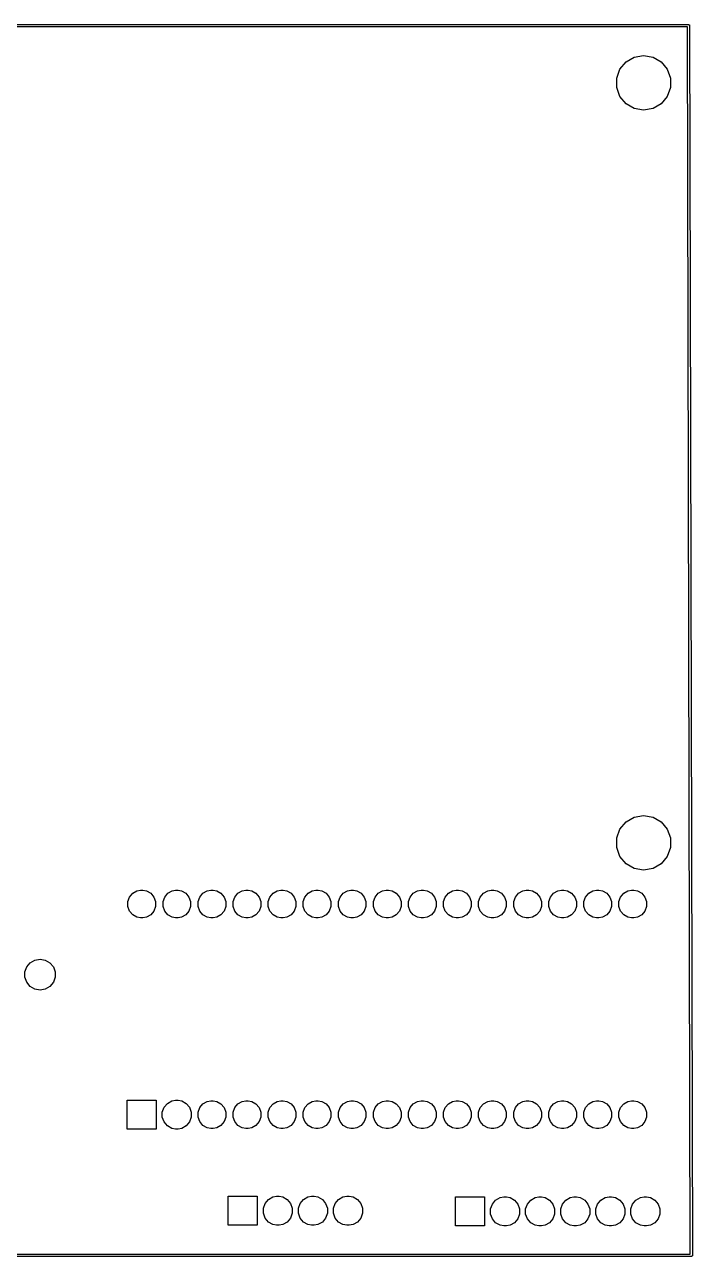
# Model space of a CAD drawing. Extents: x 92.1 to 192.1, y -135.1 to -45.9.
# Drawn here: x 143.7 to 192.1, y -135.1 to -45.9 of the extents above; entities that cross this region are included whole.
import ezdxf

# ---------------------------------------------------------------- set-up
doc = ezdxf.new("R2010")
doc.units = 0
doc.header["$MEASUREMENT"] = 0
doc.layers.add('BLACK', color=7, linetype='CONTINUOUS')

msp = doc.modelspace()

# ---------------------------------------------------------------- linework, layer by layer
at = {"layer": 'BLACK', "linetype": 'CONTINUOUS'}
for p, q in [((92.1934, -45.925), (191.801, -45.925)), ((191.725, -46.075), (92.275, -46.075)), ((191.925, -134.925), (191.725, -46.075)), ((191.801, -45.925), (191.813, -45.925)), ((191.813, -45.925), (191.819, -45.9273)), ((191.819, -45.9273), (191.826, -45.9284)), ((191.826, -45.9284), (191.832, -45.9317)), ((191.832, -45.9317), (191.838, -45.934)), ((191.838, -45.934), (191.843, -45.9383)), ((191.843, -45.9383), (191.849, -45.9417)), ((191.849, -45.9417), (191.853, -45.9467)), ((191.853, -45.9467), (191.858, -45.9509)), ((191.858, -45.9509), (191.862, -45.9567)), ((191.862, -45.9567), (191.866, -45.9619)), ((191.866, -45.9619), (191.868, -45.9681)), ((191.868, -45.9681), (191.872, -45.9738)), ((191.872, -45.9738), (191.873, -45.9804)), ((191.873, -45.9804), (191.875, -45.9868)), ((191.875, -45.9868), (191.875, -45.9995)), ((191.875, -45.9995), (192.075, -134.987)), ((186.831, -49.1445), (187.273, -48.6177)), ((187.273, -48.6177), (187.868, -48.2739)), ((187.868, -48.2739), (188.545, -48.1544)), ((188.545, -48.1544), (189.223, -48.2739)), ((189.223, -48.2739), (189.818, -48.6177)), ((189.818, -48.6177), (190.26, -49.1445)), ((186.595, -49.7907), (186.831, -49.1445)), ((186.595, -50.4784), (186.595, -49.7907)), ((190.26, -49.1445), (190.495, -49.7907)), ((190.495, -49.7907), (190.495, -50.4784)), ((186.831, -51.1246), (186.595, -50.4784)), ((190.495, -50.4784), (190.26, -51.1246)), ((187.273, -51.6514), (186.831, -51.1246)), ((187.868, -51.9952), (187.273, -51.6514)), ((189.818, -51.6514), (189.223, -51.9952)), ((190.26, -51.1246), (189.818, -51.6514)), ((188.545, -52.1146), (187.868, -51.9952)), ((189.223, -51.9952), (188.545, -52.1146)), ((187.273, -103.619), (187.868, -103.275)), ((187.868, -103.275), (188.545, -103.156)), ((188.545, -103.156), (189.223, -103.275)), ((189.223, -103.275), (189.818, -103.619)), ((186.595, -104.792), (186.831, -104.146)), ((186.831, -104.146), (187.273, -103.619)), ((189.818, -103.619), (190.26, -104.146)), ((190.26, -104.146), (190.495, -104.792)), ((186.595, -105.48), (186.595, -104.792)), ((190.495, -104.792), (190.495, -105.48)), ((186.831, -106.126), (186.595, -105.48)), ((190.495, -105.48), (190.26, -106.126)), ((187.273, -106.653), (186.831, -106.126)), ((187.868, -106.996), (187.273, -106.653)), ((189.818, -106.653), (189.223, -106.996)), ((190.26, -106.126), (189.818, -106.653)), ((188.545, -107.116), (187.868, -106.996)), ((189.223, -106.996), (188.545, -107.116)), ((151.544, -108.798), (151.85, -108.621)), ((151.85, -108.621), (152.109, -108.576)), ((152.109, -108.576), (152.284, -108.576)), ((152.284, -108.576), (152.544, -108.621)), ((152.544, -108.621), (152.85, -108.798)), ((154.084, -108.798), (154.39, -108.621)), ((154.39, -108.621), (154.649, -108.576)), ((154.649, -108.576), (154.824, -108.576)), ((154.824, -108.576), (155.084, -108.621)), ((155.084, -108.621), (155.39, -108.798)), ((156.624, -108.798), (156.93, -108.621)), ((156.93, -108.621), (157.189, -108.576)), ((157.189, -108.576), (157.364, -108.576)), ((157.364, -108.576), (157.624, -108.621)), ((157.624, -108.621), (157.93, -108.798)), ((159.164, -108.798), (159.47, -108.621)), ((159.47, -108.621), (159.729, -108.576)), ((159.729, -108.576), (159.904, -108.576)), ((159.904, -108.576), (160.164, -108.621)), ((160.164, -108.621), (160.47, -108.798)), ((161.704, -108.798), (162.01, -108.621)), ((162.01, -108.621), (162.269, -108.576)), ((162.269, -108.576), (162.444, -108.576)), ((162.444, -108.576), (162.704, -108.621)), ((162.704, -108.621), (163.01, -108.798)), ((164.244, -108.798), (164.55, -108.621)), ((164.55, -108.621), (164.809, -108.576)), ((164.809, -108.576), (164.984, -108.576)), ((164.984, -108.576), (165.244, -108.621)), ((165.244, -108.621), (165.55, -108.798)), ((166.784, -108.798), (167.09, -108.621)), ((167.09, -108.621), (167.349, -108.576)), ((167.349, -108.576), (167.524, -108.576)), ((167.524, -108.576), (167.784, -108.621)), ((167.784, -108.621), (168.09, -108.798)), ((169.324, -108.798), (169.63, -108.621)), ((169.63, -108.621), (169.889, -108.576)), ((169.889, -108.576), (170.064, -108.576)), ((170.064, -108.576), (170.324, -108.621)), ((170.324, -108.621), (170.63, -108.798)), ((171.864, -108.798), (172.17, -108.621)), ((172.17, -108.621), (172.429, -108.576)), ((172.429, -108.576), (172.604, -108.576)), ((172.604, -108.576), (172.864, -108.621)), ((172.864, -108.621), (173.17, -108.798)), ((174.404, -108.798), (174.71, -108.621)), ((174.71, -108.621), (174.969, -108.576)), ((174.969, -108.576), (175.144, -108.576)), ((175.144, -108.576), (175.404, -108.621)), ((175.404, -108.621), (175.71, -108.798)), ((176.944, -108.798), (177.25, -108.621)), ((177.25, -108.621), (177.509, -108.576)), ((177.509, -108.576), (177.684, -108.576)), ((177.684, -108.576), (177.944, -108.621)), ((177.944, -108.621), (178.25, -108.798)), ((179.484, -108.798), (179.79, -108.621)), ((179.79, -108.621), (180.049, -108.576)), ((180.049, -108.576), (180.224, -108.576)), ((180.224, -108.576), (180.484, -108.621)), ((180.484, -108.621), (180.79, -108.798)), ((182.024, -108.798), (182.33, -108.621)), ((182.33, -108.621), (182.589, -108.576)), ((182.589, -108.576), (182.764, -108.576)), ((182.764, -108.576), (183.024, -108.621)), ((183.024, -108.621), (183.33, -108.798)), ((184.564, -108.798), (184.87, -108.621)), ((184.87, -108.621), (185.129, -108.576)), ((185.129, -108.576), (185.304, -108.576)), ((185.304, -108.576), (185.564, -108.621)), ((185.564, -108.621), (185.87, -108.798)), ((187.104, -108.798), (187.41, -108.621)), ((187.41, -108.621), (187.669, -108.576)), ((187.669, -108.576), (187.844, -108.576)), ((187.844, -108.576), (188.104, -108.621)), ((188.104, -108.621), (188.41, -108.798)), ((151.197, -109.399), (151.317, -109.068)), ((151.197, -109.752), (151.197, -109.399)), ((151.317, -109.068), (151.544, -108.798)), ((152.85, -108.798), (153.076, -109.068)), ((153.076, -109.068), (153.197, -109.399)), ((153.197, -109.399), (153.197, -109.752)), ((153.737, -109.399), (153.857, -109.068)), ((153.737, -109.752), (153.737, -109.399)), ((153.857, -109.068), (154.084, -108.798)), ((155.39, -108.798), (155.616, -109.068)), ((155.616, -109.068), (155.737, -109.399)), ((155.737, -109.399), (155.737, -109.752)), ((156.277, -109.399), (156.397, -109.068)), ((156.277, -109.752), (156.277, -109.399)), ((156.397, -109.068), (156.624, -108.798)), ((157.93, -108.798), (158.156, -109.068)), ((158.156, -109.068), (158.277, -109.399)), ((158.277, -109.399), (158.277, -109.752)), ((158.817, -109.399), (158.937, -109.068)), ((158.817, -109.752), (158.817, -109.399)), ((158.937, -109.068), (159.164, -108.798)), ((160.47, -108.798), (160.696, -109.068)), ((160.696, -109.068), (160.817, -109.399)), ((160.817, -109.399), (160.817, -109.752)), ((161.357, -109.399), (161.477, -109.068)), ((161.357, -109.752), (161.357, -109.399)), ((161.477, -109.068), (161.704, -108.798)), ((163.01, -108.798), (163.236, -109.068)), ((163.236, -109.068), (163.357, -109.399)), ((163.357, -109.399), (163.357, -109.752)), ((163.897, -109.399), (164.017, -109.068)), ((163.897, -109.752), (163.897, -109.399)), ((164.017, -109.068), (164.244, -108.798)), ((165.55, -108.798), (165.776, -109.068)), ((165.776, -109.068), (165.897, -109.399)), ((165.897, -109.399), (165.897, -109.752)), ((166.437, -109.399), (166.557, -109.068)), ((166.437, -109.752), (166.437, -109.399)), ((166.557, -109.068), (166.784, -108.798)), ((168.09, -108.798), (168.316, -109.068)), ((168.316, -109.068), (168.437, -109.399)), ((168.437, -109.399), (168.437, -109.752)), ((168.977, -109.399), (169.097, -109.068)), ((168.977, -109.752), (168.977, -109.399)), ((169.097, -109.068), (169.324, -108.798)), ((170.63, -108.798), (170.856, -109.068)), ((170.856, -109.068), (170.977, -109.399)), ((170.977, -109.399), (170.977, -109.752)), ((171.517, -109.399), (171.637, -109.068)), ((171.517, -109.752), (171.517, -109.399)), ((171.637, -109.068), (171.864, -108.798)), ((173.17, -108.798), (173.396, -109.068)), ((173.396, -109.068), (173.517, -109.399)), ((173.517, -109.399), (173.517, -109.752)), ((174.057, -109.399), (174.177, -109.068)), ((174.057, -109.752), (174.057, -109.399)), ((174.177, -109.068), (174.404, -108.798)), ((175.71, -108.798), (175.936, -109.068)), ((175.936, -109.068), (176.057, -109.399)), ((176.057, -109.399), (176.057, -109.752)), ((176.597, -109.399), (176.717, -109.068)), ((176.597, -109.752), (176.597, -109.399)), ((176.717, -109.068), (176.944, -108.798)), ((178.25, -108.798), (178.476, -109.068)), ((178.476, -109.068), (178.597, -109.399)), ((178.597, -109.399), (178.597, -109.752)), ((179.137, -109.399), (179.257, -109.068)), ((179.137, -109.752), (179.137, -109.399)), ((179.257, -109.068), (179.484, -108.798)), ((180.79, -108.798), (181.016, -109.068)), ((181.016, -109.068), (181.137, -109.399)), ((181.137, -109.399), (181.137, -109.752)), ((181.677, -109.399), (181.797, -109.068)), ((181.677, -109.752), (181.677, -109.399)), ((181.797, -109.068), (182.024, -108.798)), ((183.33, -108.798), (183.556, -109.068)), ((183.556, -109.068), (183.677, -109.399)), ((183.677, -109.399), (183.677, -109.752)), ((184.217, -109.399), (184.337, -109.068)), ((184.217, -109.752), (184.217, -109.399)), ((184.337, -109.068), (184.564, -108.798)), ((185.87, -108.798), (186.096, -109.068)), ((186.096, -109.068), (186.217, -109.399)), ((186.217, -109.399), (186.217, -109.752)), ((186.757, -109.399), (186.877, -109.068)), ((186.757, -109.752), (186.757, -109.399)), ((186.877, -109.068), (187.104, -108.798)), ((188.41, -108.798), (188.636, -109.068)), ((188.636, -109.068), (188.757, -109.399)), ((188.757, -109.399), (188.757, -109.752)), ((151.317, -110.083), (151.197, -109.752)), ((151.544, -110.353), (151.317, -110.083)), ((151.85, -110.53), (151.544, -110.353)), ((152.109, -110.576), (151.85, -110.53)), ((152.544, -110.53), (152.284, -110.576)), ((152.85, -110.353), (152.544, -110.53)), ((153.076, -110.083), (152.85, -110.353)), ((153.197, -109.752), (153.076, -110.083)), ((153.857, -110.083), (153.737, -109.752)), ((154.084, -110.353), (153.857, -110.083)), ((154.39, -110.53), (154.084, -110.353)), ((154.649, -110.576), (154.39, -110.53)), ((155.084, -110.53), (154.824, -110.576)), ((155.39, -110.353), (155.084, -110.53)), ((155.616, -110.083), (155.39, -110.353)), ((155.737, -109.752), (155.616, -110.083)), ((156.397, -110.083), (156.277, -109.752)), ((156.624, -110.353), (156.397, -110.083)), ((156.93, -110.53), (156.624, -110.353)), ((157.189, -110.576), (156.93, -110.53)), ((157.624, -110.53), (157.364, -110.576)), ((157.93, -110.353), (157.624, -110.53)), ((158.156, -110.083), (157.93, -110.353)), ((158.277, -109.752), (158.156, -110.083)), ((158.937, -110.083), (158.817, -109.752)), ((159.164, -110.353), (158.937, -110.083)), ((159.47, -110.53), (159.164, -110.353)), ((159.729, -110.576), (159.47, -110.53)), ((160.164, -110.53), (159.904, -110.576)), ((160.47, -110.353), (160.164, -110.53)), ((160.696, -110.083), (160.47, -110.353)), ((160.817, -109.752), (160.696, -110.083)), ((161.477, -110.083), (161.357, -109.752)), ((161.704, -110.353), (161.477, -110.083)), ((162.01, -110.53), (161.704, -110.353)), ((162.269, -110.576), (162.01, -110.53)), ((162.704, -110.53), (162.444, -110.576)), ((163.01, -110.353), (162.704, -110.53)), ((163.236, -110.083), (163.01, -110.353)), ((163.357, -109.752), (163.236, -110.083)), ((164.017, -110.083), (163.897, -109.752)), ((164.244, -110.353), (164.017, -110.083)), ((164.55, -110.53), (164.244, -110.353)), ((164.809, -110.576), (164.55, -110.53)), ((165.244, -110.53), (164.984, -110.576)), ((165.55, -110.353), (165.244, -110.53)), ((165.776, -110.083), (165.55, -110.353)), ((165.897, -109.752), (165.776, -110.083)), ((166.557, -110.083), (166.437, -109.752)), ((166.784, -110.353), (166.557, -110.083)), ((167.09, -110.53), (166.784, -110.353)), ((167.349, -110.576), (167.09, -110.53)), ((167.784, -110.53), (167.524, -110.576)), ((168.09, -110.353), (167.784, -110.53)), ((168.316, -110.083), (168.09, -110.353)), ((168.437, -109.752), (168.316, -110.083)), ((169.097, -110.083), (168.977, -109.752)), ((169.324, -110.353), (169.097, -110.083)), ((169.63, -110.53), (169.324, -110.353)), ((169.889, -110.576), (169.63, -110.53)), ((170.324, -110.53), (170.064, -110.576)), ((170.63, -110.353), (170.324, -110.53)), ((170.856, -110.083), (170.63, -110.353)), ((170.977, -109.752), (170.856, -110.083)), ((171.637, -110.083), (171.517, -109.752)), ((171.864, -110.353), (171.637, -110.083)), ((172.17, -110.53), (171.864, -110.353)), ((172.429, -110.576), (172.17, -110.53)), ((172.864, -110.53), (172.604, -110.576)), ((173.17, -110.353), (172.864, -110.53)), ((173.396, -110.083), (173.17, -110.353)), ((173.517, -109.752), (173.396, -110.083)), ((174.177, -110.083), (174.057, -109.752)), ((174.404, -110.353), (174.177, -110.083)), ((174.71, -110.53), (174.404, -110.353)), ((174.969, -110.576), (174.71, -110.53)), ((175.404, -110.53), (175.144, -110.576)), ((175.71, -110.353), (175.404, -110.53)), ((175.936, -110.083), (175.71, -110.353)), ((176.057, -109.752), (175.936, -110.083)), ((176.717, -110.083), (176.597, -109.752)), ((176.944, -110.353), (176.717, -110.083)), ((177.25, -110.53), (176.944, -110.353)), ((177.509, -110.576), (177.25, -110.53)), ((177.944, -110.53), (177.684, -110.576)), ((178.25, -110.353), (177.944, -110.53)), ((178.476, -110.083), (178.25, -110.353)), ((178.597, -109.752), (178.476, -110.083)), ((179.257, -110.083), (179.137, -109.752)), ((179.484, -110.353), (179.257, -110.083)), ((179.79, -110.53), (179.484, -110.353)), ((180.049, -110.576), (179.79, -110.53)), ((180.484, -110.53), (180.224, -110.576)), ((180.79, -110.353), (180.484, -110.53)), ((181.016, -110.083), (180.79, -110.353)), ((181.137, -109.752), (181.016, -110.083)), ((181.797, -110.083), (181.677, -109.752)), ((182.024, -110.353), (181.797, -110.083)), ((182.33, -110.53), (182.024, -110.353)), ((182.589, -110.576), (182.33, -110.53)), ((183.024, -110.53), (182.764, -110.576)), ((183.33, -110.353), (183.024, -110.53)), ((183.556, -110.083), (183.33, -110.353)), ((183.677, -109.752), (183.556, -110.083)), ((184.337, -110.083), (184.217, -109.752)), ((184.564, -110.353), (184.337, -110.083)), ((184.87, -110.53), (184.564, -110.353)), ((185.129, -110.576), (184.87, -110.53)), ((185.564, -110.53), (185.304, -110.576)), ((185.87, -110.353), (185.564, -110.53)), ((186.096, -110.083), (185.87, -110.353)), ((186.217, -109.752), (186.096, -110.083)), ((186.877, -110.083), (186.757, -109.752)), ((187.104, -110.353), (186.877, -110.083)), ((187.41, -110.53), (187.104, -110.353)), ((187.669, -110.576), (187.41, -110.53)), ((188.104, -110.53), (187.844, -110.576)), ((188.41, -110.353), (188.104, -110.53)), ((188.636, -110.083), (188.41, -110.353)), ((188.757, -109.752), (188.636, -110.083)), ((152.284, -110.576), (152.109, -110.576)), ((154.824, -110.576), (154.649, -110.576)), ((157.364, -110.576), (157.189, -110.576)), ((159.904, -110.576), (159.729, -110.576)), ((162.444, -110.576), (162.269, -110.576)), ((164.984, -110.576), (164.809, -110.576)), ((167.524, -110.576), (167.349, -110.576)), ((170.064, -110.576), (169.889, -110.576)), ((172.604, -110.576), (172.429, -110.576)), ((175.144, -110.576), (174.969, -110.576)), ((177.684, -110.576), (177.509, -110.576)), ((180.224, -110.576), (180.049, -110.576)), ((182.764, -110.576), (182.589, -110.576)), ((185.304, -110.576), (185.129, -110.576)), ((187.844, -110.576), (187.669, -110.576)), ((143.863, -114.123), (144.113, -113.825)), ((144.113, -113.825), (144.449, -113.631)), ((144.449, -113.631), (144.831, -113.564)), ((144.831, -113.564), (145.213, -113.631)), ((145.213, -113.631), (145.549, -113.825)), ((145.549, -113.825), (145.798, -114.123)), ((143.731, -114.487), (143.863, -114.123)), ((143.731, -114.875), (143.731, -114.487)), ((143.863, -115.239), (143.731, -114.875)), ((145.798, -114.123), (145.931, -114.487)), ((145.931, -114.875), (145.798, -115.239)), ((145.931, -114.487), (145.931, -114.875)), ((144.113, -115.537), (143.863, -115.239)), ((144.449, -115.731), (144.113, -115.537)), ((144.831, -115.798), (144.449, -115.731)), ((145.213, -115.731), (144.831, -115.798)), ((145.549, -115.537), (145.213, -115.731)), ((145.798, -115.239), (145.549, -115.537)), ((151.147, -125.866), (151.147, -123.766)), ((151.147, -123.766), (153.247, -123.766)), ((153.247, -123.766), (153.247, -125.866)), ((154.051, -123.999), (154.372, -123.814)), ((154.372, -123.814), (154.645, -123.766)), ((154.645, -123.766), (154.829, -123.766)), ((154.829, -123.766), (155.101, -123.814)), ((155.101, -123.814), (155.422, -123.999)), ((156.624, -124.038), (156.93, -123.861)), ((156.93, -123.861), (157.189, -123.816)), ((157.189, -123.816), (157.364, -123.816)), ((157.364, -123.816), (157.624, -123.861)), ((157.624, -123.861), (157.93, -124.038)), ((159.164, -124.038), (159.47, -123.861)), ((159.47, -123.861), (159.729, -123.816)), ((159.729, -123.816), (159.904, -123.816)), ((159.904, -123.816), (160.164, -123.861)), ((160.164, -123.861), (160.47, -124.038)), ((161.704, -124.038), (162.01, -123.861)), ((162.01, -123.861), (162.269, -123.816)), ((162.269, -123.816), (162.444, -123.816)), ((162.444, -123.816), (162.704, -123.861)), ((162.704, -123.861), (163.01, -124.038)), ((164.244, -124.038), (164.55, -123.861)), ((164.55, -123.861), (164.809, -123.816)), ((164.809, -123.816), (164.984, -123.816)), ((164.984, -123.816), (165.244, -123.861)), ((165.244, -123.861), (165.55, -124.038)), ((166.784, -124.038), (167.09, -123.861)), ((167.09, -123.861), (167.349, -123.816)), ((167.349, -123.816), (167.524, -123.816)), ((167.524, -123.816), (167.784, -123.861)), ((167.784, -123.861), (168.09, -124.038)), ((169.324, -124.038), (169.63, -123.861)), ((169.63, -123.861), (169.889, -123.816)), ((169.889, -123.816), (170.064, -123.816)), ((170.064, -123.816), (170.324, -123.861)), ((170.324, -123.861), (170.63, -124.038)), ((171.864, -124.038), (172.17, -123.861)), ((172.17, -123.861), (172.429, -123.816)), ((172.429, -123.816), (172.604, -123.816)), ((172.604, -123.816), (172.864, -123.861)), ((172.864, -123.861), (173.17, -124.038)), ((174.404, -124.038), (174.71, -123.861)), ((174.71, -123.861), (174.969, -123.816)), ((174.969, -123.816), (175.144, -123.816)), ((175.144, -123.816), (175.404, -123.861)), ((175.404, -123.861), (175.71, -124.038)), ((176.944, -124.038), (177.25, -123.861)), ((177.25, -123.861), (177.509, -123.816)), ((177.509, -123.816), (177.684, -123.816)), ((177.684, -123.816), (177.944, -123.861)), ((177.944, -123.861), (178.25, -124.038)), ((179.484, -124.038), (179.79, -123.861)), ((179.79, -123.861), (180.049, -123.816)), ((180.049, -123.816), (180.224, -123.816)), ((180.224, -123.816), (180.484, -123.861)), ((180.484, -123.861), (180.79, -124.038)), ((182.024, -124.038), (182.33, -123.861)), ((182.33, -123.861), (182.589, -123.816)), ((182.589, -123.816), (182.764, -123.816)), ((182.764, -123.816), (183.024, -123.861)), ((183.024, -123.861), (183.33, -124.038)), ((184.564, -124.038), (184.87, -123.861)), ((184.87, -123.861), (185.129, -123.816)), ((185.129, -123.816), (185.304, -123.816)), ((185.304, -123.816), (185.564, -123.861)), ((185.564, -123.861), (185.87, -124.038)), ((187.104, -124.038), (187.41, -123.861)), ((187.41, -123.861), (187.669, -123.816)), ((187.669, -123.816), (187.844, -123.816)), ((187.844, -123.816), (188.104, -123.861)), ((188.104, -123.861), (188.41, -124.038)), ((153.687, -124.63), (153.813, -124.283)), ((153.687, -125.001), (153.687, -124.63)), ((153.813, -124.283), (154.051, -123.999)), ((155.422, -123.999), (155.66, -124.283)), ((155.66, -124.283), (155.787, -124.63)), ((155.787, -124.63), (155.787, -125.001)), ((156.277, -124.639), (156.397, -124.308)), ((156.277, -124.992), (156.277, -124.639)), ((156.397, -124.308), (156.624, -124.038)), ((157.93, -124.038), (158.156, -124.308)), ((158.156, -124.308), (158.277, -124.639)), ((158.277, -124.639), (158.277, -124.992)), ((158.817, -124.639), (158.937, -124.308)), ((158.817, -124.992), (158.817, -124.639)), ((158.937, -124.308), (159.164, -124.038)), ((160.47, -124.038), (160.696, -124.308)), ((160.696, -124.308), (160.817, -124.639)), ((160.817, -124.639), (160.817, -124.992)), ((161.357, -124.639), (161.477, -124.308)), ((161.357, -124.992), (161.357, -124.639)), ((161.477, -124.308), (161.704, -124.038)), ((163.01, -124.038), (163.236, -124.308)), ((163.236, -124.308), (163.357, -124.639)), ((163.357, -124.639), (163.357, -124.992)), ((163.897, -124.639), (164.017, -124.308)), ((163.897, -124.992), (163.897, -124.639)), ((164.017, -124.308), (164.244, -124.038)), ((165.55, -124.038), (165.776, -124.308)), ((165.776, -124.308), (165.897, -124.639)), ((165.897, -124.639), (165.897, -124.992)), ((166.437, -124.639), (166.557, -124.308)), ((166.437, -124.992), (166.437, -124.639)), ((166.557, -124.308), (166.784, -124.038)), ((168.09, -124.038), (168.316, -124.308)), ((168.316, -124.308), (168.437, -124.639)), ((168.437, -124.639), (168.437, -124.992)), ((168.977, -124.639), (169.097, -124.308)), ((168.977, -124.992), (168.977, -124.639)), ((169.097, -124.308), (169.324, -124.038)), ((170.63, -124.038), (170.856, -124.308)), ((170.856, -124.308), (170.977, -124.639)), ((170.977, -124.639), (170.977, -124.992)), ((171.517, -124.639), (171.637, -124.308)), ((171.517, -124.992), (171.517, -124.639)), ((171.637, -124.308), (171.864, -124.038)), ((173.17, -124.038), (173.396, -124.308)), ((173.396, -124.308), (173.517, -124.639)), ((173.517, -124.639), (173.517, -124.992)), ((174.057, -124.639), (174.177, -124.308)), ((174.057, -124.992), (174.057, -124.639)), ((174.177, -124.308), (174.404, -124.038)), ((175.71, -124.038), (175.936, -124.308)), ((175.936, -124.308), (176.057, -124.639)), ((176.057, -124.639), (176.057, -124.992)), ((176.597, -124.639), (176.717, -124.308)), ((176.597, -124.992), (176.597, -124.639)), ((176.717, -124.308), (176.944, -124.038)), ((178.25, -124.038), (178.476, -124.308)), ((178.476, -124.308), (178.597, -124.639)), ((178.597, -124.639), (178.597, -124.992)), ((179.137, -124.639), (179.257, -124.308)), ((179.137, -124.992), (179.137, -124.639)), ((179.257, -124.308), (179.484, -124.038)), ((180.79, -124.038), (181.016, -124.308)), ((181.016, -124.308), (181.137, -124.639)), ((181.137, -124.639), (181.137, -124.992)), ((181.677, -124.639), (181.797, -124.308)), ((181.677, -124.992), (181.677, -124.639)), ((181.797, -124.308), (182.024, -124.038)), ((183.33, -124.038), (183.556, -124.308)), ((183.556, -124.308), (183.677, -124.639)), ((183.677, -124.639), (183.677, -124.992)), ((184.217, -124.639), (184.337, -124.308)), ((184.217, -124.992), (184.217, -124.639)), ((184.337, -124.308), (184.564, -124.038)), ((185.87, -124.038), (186.096, -124.308)), ((186.096, -124.308), (186.217, -124.639)), ((186.217, -124.639), (186.217, -124.992)), ((186.757, -124.639), (186.877, -124.308)), ((186.757, -124.992), (186.757, -124.639)), ((186.877, -124.308), (187.104, -124.038)), ((188.41, -124.038), (188.636, -124.308)), ((188.636, -124.308), (188.757, -124.639)), ((188.757, -124.639), (188.757, -124.992)), ((153.813, -125.349), (153.687, -125.001)), ((154.051, -125.632), (153.813, -125.349)), ((154.372, -125.817), (154.051, -125.632)), ((155.422, -125.632), (155.101, -125.817)), ((155.66, -125.349), (155.422, -125.632)), ((155.787, -125.001), (155.66, -125.349)), ((156.397, -125.323), (156.277, -124.992)), ((156.624, -125.593), (156.397, -125.323)), ((156.93, -125.77), (156.624, -125.593)), ((157.93, -125.593), (157.624, -125.77)), ((158.156, -125.323), (157.93, -125.593)), ((158.277, -124.992), (158.156, -125.323)), ((158.937, -125.323), (158.817, -124.992)), ((159.164, -125.593), (158.937, -125.323)), ((159.47, -125.77), (159.164, -125.593)), ((160.47, -125.593), (160.164, -125.77)), ((160.696, -125.323), (160.47, -125.593)), ((160.817, -124.992), (160.696, -125.323)), ((161.477, -125.323), (161.357, -124.992)), ((161.704, -125.593), (161.477, -125.323)), ((162.01, -125.77), (161.704, -125.593)), ((163.01, -125.593), (162.704, -125.77)), ((163.236, -125.323), (163.01, -125.593)), ((163.357, -124.992), (163.236, -125.323)), ((164.017, -125.323), (163.897, -124.992)), ((164.244, -125.593), (164.017, -125.323)), ((164.55, -125.77), (164.244, -125.593)), ((165.55, -125.593), (165.244, -125.77)), ((165.776, -125.323), (165.55, -125.593)), ((165.897, -124.992), (165.776, -125.323)), ((166.557, -125.323), (166.437, -124.992)), ((166.784, -125.593), (166.557, -125.323)), ((167.09, -125.77), (166.784, -125.593)), ((168.09, -125.593), (167.784, -125.77)), ((168.316, -125.323), (168.09, -125.593)), ((168.437, -124.992), (168.316, -125.323)), ((169.097, -125.323), (168.977, -124.992)), ((169.324, -125.593), (169.097, -125.323)), ((169.63, -125.77), (169.324, -125.593)), ((170.63, -125.593), (170.324, -125.77)), ((170.856, -125.323), (170.63, -125.593)), ((170.977, -124.992), (170.856, -125.323)), ((171.637, -125.323), (171.517, -124.992)), ((171.864, -125.593), (171.637, -125.323)), ((172.17, -125.77), (171.864, -125.593)), ((173.17, -125.593), (172.864, -125.77)), ((173.396, -125.323), (173.17, -125.593)), ((173.517, -124.992), (173.396, -125.323)), ((174.177, -125.323), (174.057, -124.992)), ((174.404, -125.593), (174.177, -125.323)), ((174.71, -125.77), (174.404, -125.593)), ((175.71, -125.593), (175.404, -125.77)), ((175.936, -125.323), (175.71, -125.593)), ((176.057, -124.992), (175.936, -125.323)), ((176.717, -125.323), (176.597, -124.992)), ((176.944, -125.593), (176.717, -125.323)), ((177.25, -125.77), (176.944, -125.593)), ((178.25, -125.593), (177.944, -125.77)), ((178.476, -125.323), (178.25, -125.593)), ((178.597, -124.992), (178.476, -125.323)), ((179.257, -125.323), (179.137, -124.992)), ((179.484, -125.593), (179.257, -125.323)), ((179.79, -125.77), (179.484, -125.593)), ((180.79, -125.593), (180.484, -125.77)), ((181.016, -125.323), (180.79, -125.593)), ((181.137, -124.992), (181.016, -125.323)), ((181.797, -125.323), (181.677, -124.992)), ((182.024, -125.593), (181.797, -125.323)), ((182.33, -125.77), (182.024, -125.593)), ((183.33, -125.593), (183.024, -125.77)), ((183.556, -125.323), (183.33, -125.593)), ((183.677, -124.992), (183.556, -125.323)), ((184.337, -125.323), (184.217, -124.992)), ((184.564, -125.593), (184.337, -125.323)), ((184.87, -125.77), (184.564, -125.593)), ((185.87, -125.593), (185.564, -125.77)), ((186.096, -125.323), (185.87, -125.593)), ((186.217, -124.992), (186.096, -125.323)), ((186.877, -125.323), (186.757, -124.992)), ((187.104, -125.593), (186.877, -125.323)), ((187.41, -125.77), (187.104, -125.593)), ((188.41, -125.593), (188.104, -125.77)), ((188.636, -125.323), (188.41, -125.593)), ((188.757, -124.992), (188.636, -125.323)), ((153.247, -125.866), (151.147, -125.866)), ((154.645, -125.866), (154.372, -125.817)), ((154.829, -125.866), (154.645, -125.866)), ((155.101, -125.817), (154.829, -125.866)), ((157.189, -125.816), (156.93, -125.77)), ((157.364, -125.816), (157.189, -125.816)), ((157.624, -125.77), (157.364, -125.816)), ((159.729, -125.816), (159.47, -125.77)), ((159.904, -125.816), (159.729, -125.816)), ((160.164, -125.77), (159.904, -125.816)), ((162.269, -125.816), (162.01, -125.77)), ((162.444, -125.816), (162.269, -125.816)), ((162.704, -125.77), (162.444, -125.816)), ((164.809, -125.816), (164.55, -125.77)), ((164.984, -125.816), (164.809, -125.816)), ((165.244, -125.77), (164.984, -125.816)), ((167.349, -125.816), (167.09, -125.77)), ((167.524, -125.816), (167.349, -125.816)), ((167.784, -125.77), (167.524, -125.816)), ((169.889, -125.816), (169.63, -125.77)), ((170.064, -125.816), (169.889, -125.816)), ((170.324, -125.77), (170.064, -125.816)), ((172.429, -125.816), (172.17, -125.77)), ((172.604, -125.816), (172.429, -125.816)), ((172.864, -125.77), (172.604, -125.816)), ((174.969, -125.816), (174.71, -125.77)), ((175.144, -125.816), (174.969, -125.816)), ((175.404, -125.77), (175.144, -125.816)), ((177.509, -125.816), (177.25, -125.77)), ((177.684, -125.816), (177.509, -125.816)), ((177.944, -125.77), (177.684, -125.816)), ((180.049, -125.816), (179.79, -125.77)), ((180.224, -125.816), (180.049, -125.816)), ((180.484, -125.77), (180.224, -125.816)), ((182.589, -125.816), (182.33, -125.77)), ((182.764, -125.816), (182.589, -125.816)), ((183.024, -125.77), (182.764, -125.816)), ((185.129, -125.816), (184.87, -125.77)), ((185.304, -125.816), (185.129, -125.816)), ((185.564, -125.77), (185.304, -125.816)), ((187.669, -125.816), (187.41, -125.77)), ((187.844, -125.816), (187.669, -125.816)), ((188.104, -125.77), (187.844, -125.816)), ((158.462, -132.825), (158.462, -130.725)), ((158.462, -130.725), (160.562, -130.725)), ((160.562, -130.725), (160.562, -132.825)), ((161.129, -131.242), (161.367, -130.958)), ((161.367, -130.958), (161.687, -130.773)), ((161.687, -130.773), (161.96, -130.725)), ((161.96, -130.725), (162.144, -130.725)), ((162.144, -130.725), (162.417, -130.773)), ((162.417, -130.773), (162.737, -130.958)), ((162.737, -130.958), (162.975, -131.242)), ((163.669, -131.242), (163.907, -130.958)), ((163.907, -130.958), (164.227, -130.773)), ((164.227, -130.773), (164.5, -130.725)), ((164.5, -130.725), (164.684, -130.725)), ((164.684, -130.725), (164.957, -130.773)), ((164.957, -130.773), (165.277, -130.958)), ((165.277, -130.958), (165.515, -131.242)), ((166.209, -131.242), (166.447, -130.958)), ((166.447, -130.958), (166.767, -130.773)), ((166.767, -130.773), (167.04, -130.725)), ((167.04, -130.725), (167.224, -130.725)), ((167.224, -130.725), (167.497, -130.773)), ((167.497, -130.773), (167.817, -130.958)), ((167.817, -130.958), (168.055, -131.242)), ((174.921, -132.876), (174.921, -130.776)), ((174.921, -130.776), (177.021, -130.776)), ((177.021, -130.776), (177.021, -132.876)), ((177.588, -131.293), (177.826, -131.009)), ((177.826, -131.009), (178.147, -130.824)), ((178.147, -130.824), (178.419, -130.776)), ((178.419, -130.776), (178.603, -130.776)), ((178.603, -130.776), (178.876, -130.824)), ((178.876, -130.824), (179.197, -131.009)), ((179.197, -131.009), (179.435, -131.293)), ((180.128, -131.293), (180.366, -131.009)), ((180.366, -131.009), (180.687, -130.824)), ((180.687, -130.824), (180.959, -130.776)), ((180.959, -130.776), (181.143, -130.776)), ((181.143, -130.776), (181.416, -130.824)), ((181.416, -130.824), (181.737, -131.009)), ((181.737, -131.009), (181.975, -131.293)), ((182.668, -131.293), (182.906, -131.009)), ((182.906, -131.009), (183.227, -130.824)), ((183.227, -130.824), (183.499, -130.776)), ((183.499, -130.776), (183.683, -130.776)), ((183.683, -130.776), (183.956, -130.824)), ((183.956, -130.824), (184.277, -131.009)), ((184.277, -131.009), (184.515, -131.293)), ((185.208, -131.293), (185.446, -131.009)), ((185.446, -131.009), (185.767, -130.824)), ((185.767, -130.824), (186.039, -130.776)), ((186.039, -130.776), (186.223, -130.776)), ((186.223, -130.776), (186.496, -130.824)), ((186.496, -130.824), (186.817, -131.009)), ((186.817, -131.009), (187.055, -131.293)), ((187.748, -131.293), (187.986, -131.009)), ((187.986, -131.009), (188.307, -130.824)), ((188.307, -130.824), (188.579, -130.776)), ((188.579, -130.776), (188.763, -130.776)), ((188.763, -130.776), (189.036, -130.824)), ((189.036, -130.824), (189.357, -131.009)), ((189.357, -131.009), (189.595, -131.293)), ((161.002, -131.59), (161.129, -131.242)), ((161.002, -131.96), (161.002, -131.59)), ((162.975, -131.242), (163.102, -131.59)), ((163.102, -131.59), (163.102, -131.96)), ((163.542, -131.59), (163.669, -131.242)), ((163.542, -131.96), (163.542, -131.59)), ((165.515, -131.242), (165.642, -131.59)), ((165.642, -131.59), (165.642, -131.96)), ((166.082, -131.59), (166.209, -131.242)), ((166.082, -131.96), (166.082, -131.59)), ((168.055, -131.242), (168.182, -131.59)), ((168.182, -131.59), (168.182, -131.96)), ((177.461, -131.641), (177.588, -131.293)), ((177.461, -132.011), (177.461, -131.641)), ((179.435, -131.293), (179.561, -131.641)), ((179.561, -131.641), (179.561, -132.011)), ((180.001, -131.641), (180.128, -131.293)), ((180.001, -132.011), (180.001, -131.641)), ((181.975, -131.293), (182.101, -131.641)), ((182.101, -131.641), (182.101, -132.011)), ((182.541, -131.641), (182.668, -131.293)), ((182.541, -132.011), (182.541, -131.641)), ((184.515, -131.293), (184.641, -131.641)), ((184.641, -131.641), (184.641, -132.011)), ((185.081, -131.641), (185.208, -131.293)), ((185.081, -132.011), (185.081, -131.641)), ((187.055, -131.293), (187.181, -131.641)), ((187.181, -131.641), (187.181, -132.011)), ((187.621, -131.641), (187.748, -131.293)), ((187.621, -132.011), (187.621, -131.641)), ((189.595, -131.293), (189.721, -131.641)), ((189.721, -131.641), (189.721, -132.011)), ((160.562, -132.825), (158.462, -132.825)), ((161.129, -132.308), (161.002, -131.96)), ((161.367, -132.592), (161.129, -132.308)), ((161.687, -132.777), (161.367, -132.592)), ((161.96, -132.825), (161.687, -132.777)), ((162.144, -132.825), (161.96, -132.825)), ((162.417, -132.777), (162.144, -132.825)), ((162.737, -132.592), (162.417, -132.777)), ((162.975, -132.308), (162.737, -132.592)), ((163.102, -131.96), (162.975, -132.308)), ((163.669, -132.308), (163.542, -131.96)), ((163.907, -132.592), (163.669, -132.308)), ((164.227, -132.777), (163.907, -132.592)), ((164.5, -132.825), (164.227, -132.777)), ((164.684, -132.825), (164.5, -132.825)), ((164.957, -132.777), (164.684, -132.825)), ((165.277, -132.592), (164.957, -132.777)), ((165.515, -132.308), (165.277, -132.592)), ((165.642, -131.96), (165.515, -132.308)), ((166.209, -132.308), (166.082, -131.96)), ((166.447, -132.592), (166.209, -132.308)), ((166.767, -132.777), (166.447, -132.592)), ((167.04, -132.825), (166.767, -132.777)), ((167.224, -132.825), (167.04, -132.825)), ((167.497, -132.777), (167.224, -132.825)), ((167.817, -132.592), (167.497, -132.777)), ((168.055, -132.308), (167.817, -132.592)), ((168.182, -131.96), (168.055, -132.308)), ((177.588, -132.359), (177.461, -132.011)), ((177.826, -132.643), (177.588, -132.359)), ((178.147, -132.828), (177.826, -132.643)), ((178.419, -132.876), (178.147, -132.828)), ((178.876, -132.828), (178.603, -132.876)), ((179.197, -132.643), (178.876, -132.828)), ((179.435, -132.359), (179.197, -132.643)), ((179.561, -132.011), (179.435, -132.359)), ((180.128, -132.359), (180.001, -132.011)), ((180.366, -132.643), (180.128, -132.359)), ((180.687, -132.828), (180.366, -132.643)), ((180.959, -132.876), (180.687, -132.828)), ((181.416, -132.828), (181.143, -132.876)), ((181.737, -132.643), (181.416, -132.828)), ((181.975, -132.359), (181.737, -132.643)), ((182.101, -132.011), (181.975, -132.359)), ((182.668, -132.359), (182.541, -132.011)), ((182.906, -132.643), (182.668, -132.359)), ((183.227, -132.828), (182.906, -132.643)), ((183.499, -132.876), (183.227, -132.828)), ((183.956, -132.828), (183.683, -132.876)), ((184.277, -132.643), (183.956, -132.828)), ((184.515, -132.359), (184.277, -132.643)), ((184.641, -132.011), (184.515, -132.359)), ((185.208, -132.359), (185.081, -132.011)), ((185.446, -132.643), (185.208, -132.359)), ((185.767, -132.828), (185.446, -132.643)), ((186.039, -132.876), (185.767, -132.828)), ((186.496, -132.828), (186.223, -132.876)), ((186.817, -132.643), (186.496, -132.828)), ((187.055, -132.359), (186.817, -132.643)), ((187.181, -132.011), (187.055, -132.359)), ((187.748, -132.359), (187.621, -132.011)), ((187.986, -132.643), (187.748, -132.359)), ((188.307, -132.828), (187.986, -132.643)), ((188.579, -132.876), (188.307, -132.828)), ((189.036, -132.828), (188.763, -132.876)), ((189.357, -132.643), (189.036, -132.828)), ((189.595, -132.359), (189.357, -132.643)), ((189.721, -132.011), (189.595, -132.359)), ((177.021, -132.876), (174.921, -132.876)), ((178.603, -132.876), (178.419, -132.876)), ((181.143, -132.876), (180.959, -132.876)), ((183.683, -132.876), (183.499, -132.876)), ((186.223, -132.876), (186.039, -132.876)), ((188.763, -132.876), (188.579, -132.876)), ((191.987, -135.075), (92.1934, -135.075)), ((92.275, -134.925), (191.925, -134.925)), ((191.999, -135.075), (191.987, -135.075)), ((191.987, -135.075), (191.987, -135.075)), ((192.007, -135.075), (191.999, -135.075)), ((192.013, -135.075), (192.007, -135.075)), ((192.007, -135.075), (192.007, -135.075)), ((192.02, -135.073), (192.013, -135.075)), ((192.026, -135.072), (192.02, -135.073)), ((192.032, -135.068), (192.026, -135.072)), ((192.038, -135.066), (192.032, -135.068)), ((192.043, -135.062), (192.038, -135.066)), ((192.049, -135.058), (192.043, -135.062)), ((192.053, -135.053), (192.049, -135.058)), ((192.058, -135.049), (192.053, -135.053)), ((192.062, -135.043), (192.058, -135.049)), ((192.066, -135.038), (192.062, -135.043)), ((192.068, -135.032), (192.066, -135.038)), ((192.072, -135.026), (192.068, -135.032)), ((192.073, -135.019), (192.072, -135.026)), ((192.075, -135.013), (192.073, -135.019)), ((192.075, -134.987), (192.075, -134.987)), ((192.075, -134.987), (192.075, -135)), ((192.075, -135), (192.075, -135.006)), ((192.075, -135.006), (192.075, -135.006)), ((192.075, -135.006), (192.075, -135.013))]:
    msp.add_line(p, q, dxfattribs=at)

doc.saveas('drawing.dxf')
